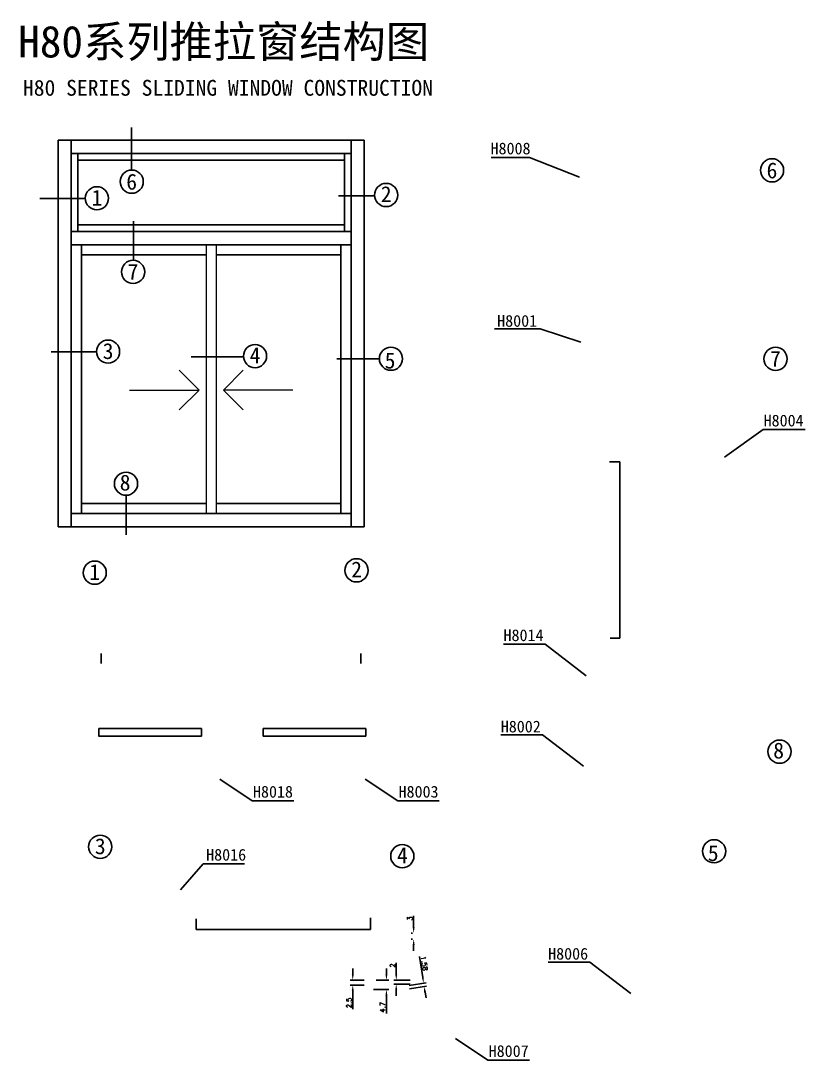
# Model space of a CAD drawing. Header units: millimetres. Extents: x -691 to 1378, y -267 to 296.
# Drawn here: x -691 to -290, y -235 to 296 of the extents above; entities that cross this region are included whole.
import ezdxf

# ---------------------------------------------------------------- set-up
doc = ezdxf.new("R2010")
doc.units = ezdxf.units.MM
doc.header["$MEASUREMENT"] = 0
doc.layers.add('7 剖', color=3, linetype='Continuous', lineweight=13)
doc.layers.add('DIM', color=1, linetype='Continuous')
doc.layers.add('标注层', color=3, linetype='Continuous')
doc.styles.add('LT3', font='SimSun.ttf', dxfattribs={"height": 3})
doc.styles.get("Standard").update_dxf_attribs({"font": 'txt', "bigfont": 'gbcbig.shx'})
doc.dimstyles.new('ISO-25', dxfattribs={"dimtxt": 2.5, "dimasz": 2, "dimexe": 1.25, "dimexo": 0.625, "dimtad": 1, "dimdsep": 46, "dimtxsty": 'Standard', "dimcen": 0, "dimadec": 0, "dimazin": 0, "dimtfac": 1, "dimtofl": 0, "dimtmove": 0, "dimatfit": 3, "dimfxl": 0, "dimarcsym": 0})
doc.dimstyles.new('ISO-25$0', dxfattribs={"dimtxt": 2.5, "dimasz": 3, "dimexe": 1.25, "dimexo": 0.625, "dimtad": 1, "dimdsep": 46, "dimtxsty": 'Standard', "dimcen": 2.5, "dimadec": 1, "dimazin": 0, "dimtfac": 1, "dimtofl": 0, "dimtmove": 0, "dimatfit": 0, "dimfxl": 0, "dimtvp": 0.1, "dimarcsym": 0})

# ---------------------------------------------------------------- blocks, each defined once
blk = doc.blocks.new('*D218')
at = {"layer": 'Defpoints', "color": 0, "transparency": 16777216}
for p in [(-490.01, -170.25), (-490.01, -170.25), (-490.01, -173.25)]:
    blk.add_point(p, dxfattribs=at)
at = {"layer": 'DIM', "color": 0, "lineweight": -2, "transparency": 16777216}
for p, q in [((-490.01, -167.25), (-490.01, -161.33)), ((-490.64, -170.25), (-491.26, -170.25)), ((-490.64, -173.25), (-491.26, -173.25)), ((-490.01, -176.25), (-490.01, -179.25))]:
    blk.add_line(p, q, dxfattribs=at)
at = {"layer": 'DIM', "color": 0, "transparency": 16777216}
for points in [[(-490.51, -167.25), (-489.51, -167.25), (-490.01, -170.25)], [(-490.51, -176.25), (-489.51, -176.25), (-490.01, -173.25)]]:
    blk.add_solid(points, dxfattribs=at)
at = {"layer": 'DIM', "color": 0, "transparency": 16777216, "insert": (-491.89, -162.79), "char_height": 2.5, "attachment_point": 5, "rotation": 90}
blk.add_mtext('3', dxfattribs=at)
blk = doc.blocks.new('*D219')
at = {"layer": 'Defpoints', "color": 0, "transparency": 16777216}
for p in [(-521.1, -194.25), (-514.69, -194.25), (-514.69, -196.75)]:
    blk.add_point(p, dxfattribs=at)
at = {"layer": 'DIM', "color": 0, "lineweight": -2, "transparency": 16777216}
for p, q in [((-521.1, -191.25), (-521.1, -188.25)), ((-515.32, -194.25), (-522.35, -194.25)), ((-515.32, -196.75), (-522.35, -196.75)), ((-521.1, -199.75), (-521.1, -209))]:
    blk.add_line(p, q, dxfattribs=at)
at = {"layer": 'DIM', "color": 0, "transparency": 16777216}
for points in [[(-521.6, -191.25), (-520.6, -191.25), (-521.1, -194.25)], [(-521.6, -199.75), (-520.6, -199.75), (-521.1, -196.75)]]:
    blk.add_solid(points, dxfattribs=at)
at = {"layer": 'DIM', "color": 0, "transparency": 16777216, "insert": (-522.97, -205.87), "char_height": 2.5, "attachment_point": 5, "rotation": 90}
blk.add_mtext('2.5', dxfattribs=at)
blk = doc.blocks.new('*D220')
at = {"layer": 'Defpoints', "color": 0, "transparency": 16777216}
for p in [(-509.76, -194.25), (-511.19, -198.95), (-503.92, -198.95)]:
    blk.add_point(p, dxfattribs=at)
at = {"layer": 'DIM', "color": 0, "lineweight": -2, "transparency": 16777216}
for p, q in [((-503.92, -191.25), (-503.92, -188.25)), ((-509.13, -194.25), (-502.67, -194.25)), ((-510.57, -198.95), (-502.67, -198.95)), ((-503.92, -201.95), (-503.92, -211.2))]:
    blk.add_line(p, q, dxfattribs=at)
at = {"layer": 'DIM', "color": 0, "transparency": 16777216}
for points in [[(-504.42, -191.25), (-503.42, -191.25), (-503.92, -194.25)], [(-504.42, -201.95), (-503.42, -201.95), (-503.92, -198.95)]]:
    blk.add_solid(points, dxfattribs=at)
at = {"layer": 'DIM', "color": 0, "transparency": 16777216, "insert": (-505.79, -208.07), "char_height": 2.5, "attachment_point": 5, "rotation": 90}
blk.add_mtext('4.7', dxfattribs=at)
blk = doc.blocks.new('*D221')
at = {"layer": 'Defpoints', "color": 0, "transparency": 16777216}
for p in [(-484.88, -195.88), (-492.93, -197.14), (-492.68, -198.7)]:
    blk.add_point(p, dxfattribs=at)
at = {"layer": 'DIM', "color": 0, "lineweight": -2, "transparency": 16777216}
for p, q in [((-485.34, -192.91), (-487.04, -182.13)), ((-492.31, -197.04), (-483.64, -195.68)), ((-492.07, -198.6), (-483.4, -197.24)), ((-484.17, -200.4), (-483.7, -203.36))]:
    blk.add_line(p, q, dxfattribs=at)
at = {"layer": 'DIM', "color": 0, "transparency": 16777216}
for points in [[(-484.85, -192.83), (-485.84, -192.99), (-484.88, -195.88)], [(-483.67, -200.32), (-484.66, -200.48), (-484.63, -197.44)]]:
    blk.add_solid(points, dxfattribs=at)
at = {"layer": 'DIM', "color": 0, "transparency": 16777216, "insert": (-484.57, -185.75), "char_height": 2.5, "attachment_point": 5, "rotation": 278.9365}
blk.add_mtext('1.58', dxfattribs=at)
blk = doc.blocks.new('*D222')
at = {"layer": 'Defpoints', "color": 0, "transparency": 16777216}
for p in [(-498.91, -194.25), (-491.09, -194.25), (-491.09, -196.25)]:
    blk.add_point(p, dxfattribs=at)
at = {"layer": 'DIM', "color": 0, "lineweight": -2, "transparency": 16777216}
for p, q in [((-498.91, -191.25), (-498.91, -185.33)), ((-491.72, -194.25), (-500.16, -194.25)), ((-491.72, -196.25), (-500.16, -196.25)), ((-498.91, -199.25), (-498.91, -202.25))]:
    blk.add_line(p, q, dxfattribs=at)
at = {"layer": 'DIM', "color": 0, "transparency": 16777216}
for points in [[(-499.41, -191.25), (-498.41, -191.25), (-498.91, -194.25)], [(-499.41, -199.25), (-498.41, -199.25), (-498.91, -196.25)]]:
    blk.add_solid(points, dxfattribs=at)
at = {"layer": 'DIM', "color": 0, "transparency": 16777216, "insert": (-500.78, -186.79), "char_height": 2.5, "attachment_point": 5, "rotation": 90}
blk.add_mtext('2', dxfattribs=at)

msp = doc.modelspace()

# ---------------------------------------------------------------- linework, layer by layer
msp.add_line((-507.526, 123.073), (-529.205, 123.073))
at = {"layer": '7 剖'}
for p, q in [((-595.991, 181.254), (-595.991, 44.013)), ((-590.791, 181.254), (-590.791, 44.013)), ((-599.603, 107.05), (-609.723, 117.17)), ((-587.178, 107.05), (-577.058, 117.17)), ((-635.042, 107.05), (-599.603, 107.05)), ((-599.603, 107.05), (-609.723, 96.93)), ((-551.739, 107.05), (-587.178, 107.05)), ((-587.178, 107.05), (-577.058, 96.93))]:
    msp.add_line(p, q, dxfattribs=at)
at = {"layer": 'DIM'}
for p, q in [((-390.027, 70.351), (-384.677, 70.351)), ((-384.677, 70.351), (-384.677, -19.655)), ((-384.677, -19.655), (-389.613, -19.655)), ((-649.52, -32.492), (-649.52, -27.44)), ((-516.905, -27.44), (-516.905, -32.492)), ((-601.05, -162.852), (-601.05, -168.328)), ((-512.033, -168.328), (-512.033, -162.494)), ((-601.05, -168.328), (-512.033, -168.328))]:
    msp.add_line(p, q, dxfattribs=at)
for points in [[(-650.808, -65.827), (-598.435, -65.827), (-598.435, -69.625), (-650.808, -69.625)], [(-514.454, -65.827), (-566.828, -65.827), (-566.828, -69.625), (-514.454, -69.625)]]:
    msp.add_lwpolyline(points, close=True, dxfattribs=at)
at = {"layer": '标注层', "ltscale": 0.1}
for p, q in [((-634.061, 219.42), (-634.061, 241.11)), ((-671.584, 234.627), (-515.198, 234.627)), ((-671.584, 234.627), (-671.584, 37.263)), ((-664.834, 234.627), (-664.834, 37.263)), ((-521.948, 234.627), (-521.948, 37.263)), ((-515.198, 234.627), (-515.198, 37.263)), ((-664.834, 227.877), (-521.948, 227.877)), ((-661.459, 227.877), (-661.459, 188.004)), ((-661.459, 224.502), (-525.323, 224.502)), ((-525.323, 227.877), (-525.323, 188.004)), ((-657.68, 204.865), (-680.833, 204.865)), ((-509.955, 206.221), (-528.357, 206.221)), ((-661.459, 191.379), (-525.323, 191.379)), ((-633.164, 173.346), (-633.164, 193.354)), ((-664.834, 188.004), (-521.948, 188.004)), ((-664.834, 181.254), (-521.948, 181.254)), ((-659.634, 181.254), (-659.634, 44.013)), ((-527.148, 181.254), (-527.148, 44.013)), ((-659.634, 176.054), (-595.991, 176.054)), ((-590.791, 176.054), (-527.148, 176.054)), ((-651.995, 126.57), (-675.148, 126.57)), ((-576.919, 123.961), (-603.564, 123.961)), ((-636.802, 53.339), (-636.802, 33.117)), ((-595.991, 49.213), (-659.634, 49.213)), ((-527.148, 49.213), (-590.791, 49.213)), ((-521.948, 44.013), (-664.834, 44.013)), ((-515.198, 37.263), (-671.584, 37.263))]:
    msp.add_line(p, q, dxfattribs=at)
for centre in [(-306.988, 219.283), (-633.986, 213.499), (-504.051, 206.676), (-651.76, 204.999), (-633.297, 167.426), (-646.075, 126.704), (-571.015, 124.416), (-501.605, 123.073), (-305.182, 123.009), (-636.902, 59.26), (-652.887, 13.824), (-519.193, 15.02), (-303.167, -77.565), (-650.075, -126.143), (-495.804, -130.931), (-336.579, -128.444)]:
    msp.add_circle(centre, 5.921, dxfattribs=at)

# ---------------------------------------------------------------- texts
at = {"layer": '标注层', "ltscale": 0.1, "style": 'LT3'}
for s, height, p in [('H80系列推拉窗结构图', 16.2, (-691.941, 276.927)), ('H80 SERIES SLIDING WINDOW CONSTRUCTION', 8.1, (-689.533, 257.367)), ('H8008', 6, (-450.734, 227.455)), ('6', 8.1, (-309.775, 215.198)), ('6', 8.1, (-636.773, 209.414)), ('1', 8.1, (-654.486, 201.225)), ('2', 8.1, (-506.78, 203.067)), ('7', 8.1, (-636.124, 163.366)), ('H8001', 6, (-447.349, 139.41)), ('3', 8.1, (-648.801, 122.929)), ('4', 8.1, (-573.744, 120.807)), ('5', 8.1, (-504.801, 118.088)), ('7', 8.1, (-308.008, 118.949)), ('H8004', 6, (-311.287, 88.512)), ('8', 8.1, (-640.115, 55.783)), ('1', 8.1, (-655.613, 10.049)), ('2', 8.1, (-521.922, 11.411)), ('H8014', 6, (-444.102, -21.112)), ('H8002', 6, (-445.504, -67.734)), ('8', 8.1, (-306.38, -81.041)), ('H8018', 6, (-572.053, -101.021)), ('H8003', 6, (-497.712, -101.021)), ('3', 8.1, (-652.8, -129.918)), ('H8016', 6, (-595.968, -133.208)), ('4', 8.1, (-498.533, -134.54)), ('5', 8.1, (-339.775, -133.429)), ('H8006', 6, (-421.322, -183.761)), ('H8007', 6, (-451.685, -233.452))]:
    msp.add_text(s, height=height, dxfattribs=at).set_placement(p)

# ---------------------------------------------------------------- dimensions: what is measured, and where the dimension line sits
at = {"layer": 'DIM'}
for base, p1, p2, angle, picture, middle, dimtype in [((-490.01, -170.25), (-490.01, -173.25), (-490.01, -170.25), 90, '*D218', (-490.01, -162.791), 160), ((-498.908, -194.25), (-491.093, -196.25), (-491.093, -194.25), 90, '*D222', (-498.908, -186.791), 160), ((-484.877, -195.876), (-492.684, -198.701), (-492.929, -197.142), 98.93647, '*D221', (-486.424, -186.038), 161), ((-521.098, -194.25), (-514.693, -196.75), (-514.693, -194.25), 90, '*D219', (-521.098, -205.875), 160), ((-503.916, -198.95), (-509.757, -194.25), (-511.193, -198.95), 90, '*D220', (-503.916, -208.075), 160)]:
    dim = msp.add_linear_dim(base=base, p1=p1, p2=p2, angle=angle, dimstyle='ISO-25$0', override={"dimfxl": 1.25}, dxfattribs=at)
    dim.commit()
    dim.dimension.update_dxf_attribs({"geometry": picture, "text_midpoint": middle, "dimtype": dimtype})

# ---------------------------------------------------------------- leaders
msp.add_leader([(-331.348, 72.864), (-311.497, 86.976), (-290.049, 86.976)], dimstyle='ISO-25', override={"dimgap": 0.625, "dimtad": 0}, dxfattribs=at)
at = {"layer": '标注层', "ltscale": 0.1}
for points in [[(-405.349, 215.845), (-430.805, 225.818), (-450.37, 225.818)], [(-404.688, 131.618), (-425.367, 138.376), (-448.681, 138.376)], [(-401.943, -38.77), (-422.84, -22.748), (-444.143, -22.748)], [(-403.304, -85.018), (-424.201, -68.995), (-445.504, -68.995)], [(-589.068, -91.59), (-572.485, -102.698), (-551.252, -102.698)], [(-514.726, -91.59), (-498.144, -102.698), (-476.911, -102.698)], [(-609.137, -148.092), (-597.554, -134.885), (-576.321, -134.885)], [(-379.122, -201.044), (-400.019, -185.022), (-421.322, -185.022)], [(-468.7, -224.021), (-452.117, -235.129), (-430.884, -235.129)]]:
    msp.add_leader(points, dimstyle='ISO-25', override={"dimgap": 0.625, "dimtad": 0}, dxfattribs=at)

doc.saveas('drawing.dxf')
